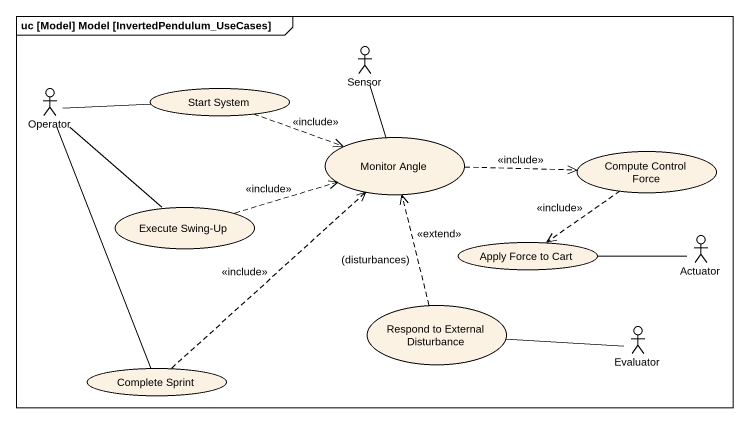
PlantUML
@startuml
mainframe uc [Model] Model [InvertedPendulum_UseCases]
actor Sensor
actor Operator
usecase "Start System" as Start_System
usecase "Monitor Angle" as Monitor_Angle
usecase "Compute Control Force" as Compute_Control_Force
usecase "Execute Swing-Up" as Execute_Swing_Up
usecase "Apply Force to Cart" as Apply_Force_to_Cart
actor Actuator
usecase "Respond to External Disturbance" as Respond_to_External
usecase "Complete Sprint" as Complete_Sprint
actor Evaluator
Sensor -- Monitor_Angle
Operator -right- Start_System
Operator -- Execute_Swing_Up
Operator -- Complete_Sprint
Start_System .right.> Monitor_Angle : <<include>>
Monitor_Angle .right.> Compute_Control_Force : <<include>>
Compute_Control_Force ..> Apply_Force_to_Cart : <<include>>
Execute_Swing_Up .right.> Monitor_Angle : <<include>>
Actuator -left- Apply_Force_to_Cart
Respond_to_External .up.> Monitor_Angle : <<extend>>\n(disturbances)
Complete_Sprint .up.> Monitor_Angle : <<include>>
Evaluator -left- Respond_to_External
@enduml
